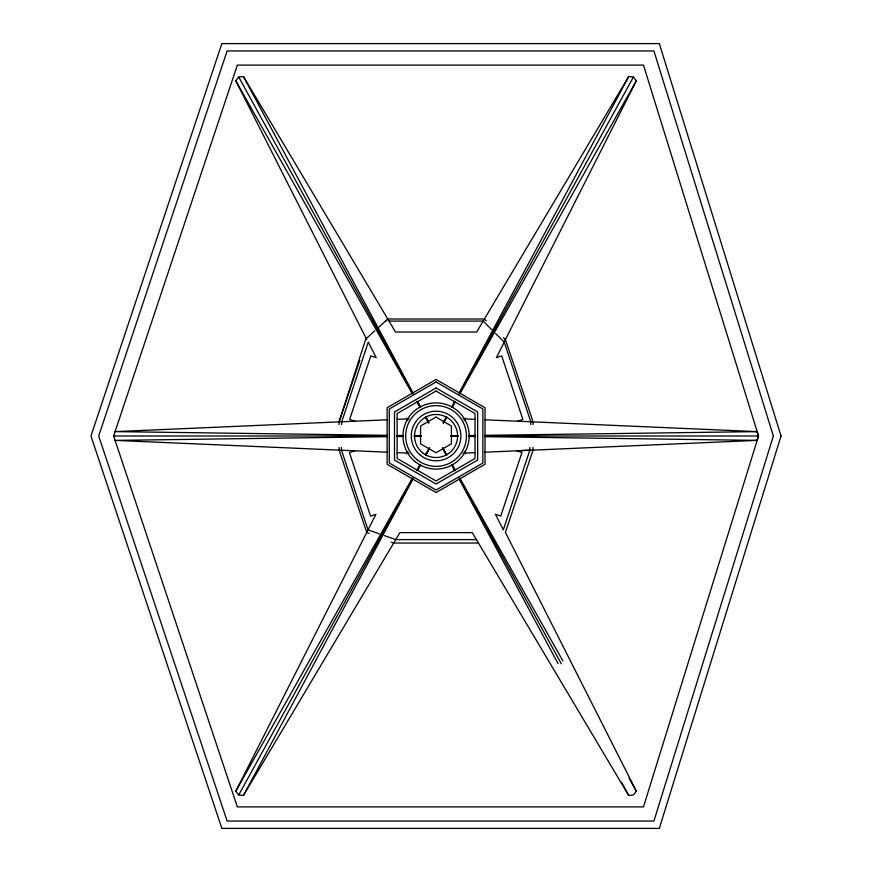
<?xml version="1.0" encoding="UTF-8"?>
<svg xmlns="http://www.w3.org/2000/svg" width="872" height="872" viewBox="0 0 872 872"><rect width="100%" height="100%" fill="white"/><g stroke="black" fill="none" stroke-linecap="round" stroke-linejoin="round"><path stroke-width="1.31" d="M341.497 447.51L341.475 450.225L368.038 529.871L379.364 533.86M341.704 424.479L341.726 421.765L368.3 342.118L376.159 357.64L370.84 355.863L349.65 419.421L354.959 421.198M529.86 450.17L516.638 450.748L521.947 452.514L500.757 516.071L495.438 514.295L503.297 529.827L529.86 450.17L529.958 447.467M530.71 424.49L530.797 421.786L504.234 342.129L495.601 333.529M484.974 419.792L757.059 431.618L758.52 436L643.482 806.894L237.337 806.894L113.633 436L237.337 65.106L643.482 65.106L758.52 436L757.059 440.382L484.57 452.23M339.088 424.577L339.088 421.885L365.793 338.99L374.786 330.815M339.088 421.885L359.842 360.158M533.065 447.423L533.065 450.115L505.4 532.411L636.364 791.231L633.421 794.97L628.69 795.449L472.253 532.618L399.899 532.618L243.462 795.449L238.732 794.97L235.789 791.231L375.897 514.349L370.578 516.115L349.389 452.568L354.697 450.791M406.526 453.811L407.758 451.38M464.384 420.642L465.615 418.222M503.558 343.219L636.364 80.769L633.421 77.03L628.69 76.551L476.635 332.036L395.528 332.036L243.462 76.551L238.732 77.03L235.789 80.769L366.752 339.59M504.234 342.129L496.375 357.662L501.683 355.885L522.884 419.432L517.576 421.209M243.462 795.449L413.601 477.932M417.459 470.749L420.664 464.754M425.808 455.173L429.656 447.979M443.14 422.822L446.355 416.827M451.489 407.246L454.694 401.251M459.195 392.869L628.69 76.551M238.732 794.97L413.132 477.736M417.067 470.586L420.337 464.623M425.591 455.086L429.525 447.925M443.292 422.876L446.562 416.914M451.816 407.377L455.086 401.414M459.021 394.264L633.421 77.03M235.789 791.231L412.042 478.63M416.718 470.335L420.053 464.416M425.394 454.944L429.406 447.837M443.423 422.975L446.758 417.056M452.099 407.584L455.435 401.665M460.111 393.37L636.364 80.769M385.86 320.874L387.768 318.999L484.385 318.999L486.303 320.874M378.775 327.174L387.768 318.999M387.408 419.781L115.093 431.618L387.113 435.335M396.869 419.367L409.033 418.843M463.021 453.168L475.142 452.633M387.113 436.665L115.093 440.382L387.255 452.208M396.629 436.534L403.431 436.447M414.32 436.294L421.111 436.207M451.042 435.793L457.844 435.706M468.722 435.553L475.523 435.466M485.039 435.335L757.059 431.618M389.01 321.092L483.143 321.092L491.764 329.703M113.633 436L387.103 436M396.618 436L403.42 436M414.309 436L421.111 436M451.042 436L457.844 436M468.733 436L475.534 436M485.061 436L758.52 436M476.428 539.615L395.725 539.615L384.399 535.637M478.456 543.027L393.697 543.027L391.256 542.068M396.629 435.466L403.431 435.553M414.32 435.706L421.111 435.793M451.042 436.207L457.844 436.294M468.722 436.447L475.523 436.534M485.039 436.665L757.059 440.382M463.239 418.843L475.469 419.378M396.749 452.623L408.946 453.157M369.205 533.381L366.752 532.411L339.088 450.115L339.088 447.423M503.493 337.715L505.4 339.59L533.065 421.885L533.065 424.577M235.789 80.769L412.042 393.37M416.718 401.665L420.053 407.584M425.394 417.056L428.73 422.975M442.758 447.837L446.758 454.944M452.099 464.416L455.435 470.335M460.111 478.63L562.931 660.976M629.017 778.206L636.364 791.231M238.732 77.03L413.132 394.264M417.067 401.414L420.337 407.377M425.591 416.914L428.861 422.876M442.638 447.925L446.562 455.086M451.816 464.623L455.086 470.586M459.021 477.736L561.306 663.788M243.462 76.551L413.601 394.068M417.459 401.251L420.664 407.246M425.808 416.827L428.37 421.623M442.496 447.979L446.355 455.173M451.489 464.754L454.694 470.749M459.195 479.131L558.069 663.657M621.627 782.271L628.69 795.449M464.384 451.358L465.615 453.778M406.548 418.222L407.769 420.642M773.355 436L653.913 821.064L227.134 821.064L98.7 436L227.134 50.936L653.913 50.936L773.355 436M781.039 436L659.319 828.4L221.848 828.4L90.961 436L221.848 43.6L659.319 43.6L781.039 436M436.076 379.473L387.124 407.736L387.124 464.264L436.076 492.527L485.028 464.264L485.028 407.736L436.076 379.473M436.076 381.969L389.283 408.979L389.283 463.021L436.076 490.031L482.87 463.021L482.87 408.979L436.076 381.969M436.076 387.986L394.493 411.987L394.493 460.013L436.076 484.015L477.66 460.013L477.66 411.987L436.076 387.986M436.076 391.038L397.142 413.524L397.142 458.476L436.076 480.963L475.011 458.476L475.011 413.524L436.076 391.038M435.978 417.11L420.544 426.027L420.544 443.848L435.978 452.764L451.413 443.848L451.413 426.027L435.978 417.11M416.86 459.533A30.389 30.389 0 0 0 466.062 440.883A30.389 30.389 0 0 0 425.307 407.584A30.389 30.389 0 0 0 416.86 459.533M415.137 461.637A33.103 33.103 0 0 0 468.755 441.319A33.103 33.103 0 0 0 424.348 405.044A33.103 33.103 0 0 0 415.137 461.637M420.391 455.206A24.787 24.787 0 0 0 460.547 439.978A24.787 24.787 0 0 0 427.291 412.816A24.787 24.787 0 0 0 420.391 455.206M422.451 452.677A21.538 21.538 0 0 0 457.331 439.455A21.538 21.538 0 0 0 428.446 415.857A21.538 21.538 0 0 0 422.451 452.677"/></g></svg>
